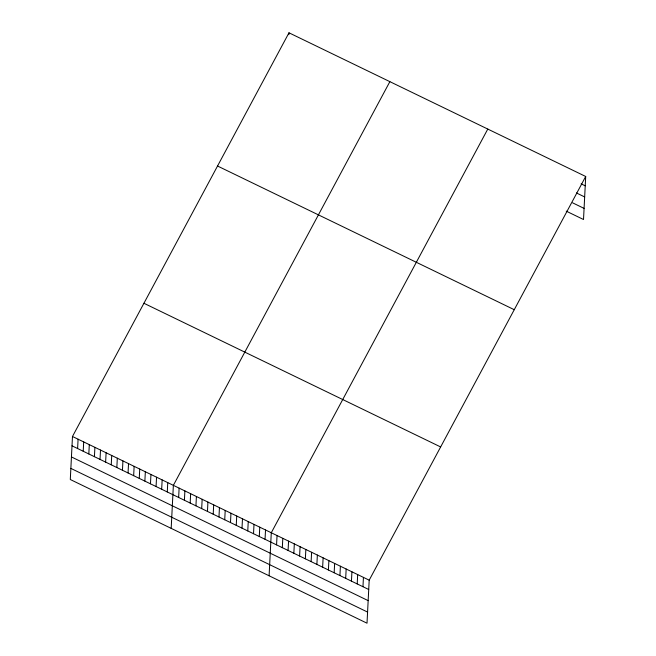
<?xml version="1.0" encoding="UTF-8"?>
<svg xmlns="http://www.w3.org/2000/svg" width="656" height="656" viewBox="0 0 656 656"><rect width="100%" height="100%" fill="white"/><g stroke="black" fill="none" stroke-linecap="round" stroke-linejoin="round"><path stroke-width="0.98" d="M72.48 436.486L70.299 479.52L367.016 623.2L369.197 580.166L585.701 176.48L288.984 32.8L72.48 436.486L369.197 580.166M77.613 448.532L78.089 439.2M83.214 451.246L83.689 441.906M88.822 453.96L89.298 444.62M94.423 456.674L94.899 447.335M100.032 459.389L100.507 450.049M105.632 462.103L106.108 452.763M111.241 464.817L111.717 455.477M116.842 467.531L117.317 458.191M122.451 470.245L122.926 460.906M128.051 472.96L128.527 463.62M133.66 475.674L134.136 466.334M139.261 478.388L139.736 469.048M144.869 481.102L145.345 471.762M150.47 483.816L150.946 474.477M156.079 486.531L156.546 477.191M161.679 489.245L162.155 479.905M167.288 491.959L167.756 482.619M171.183 528.367L173.364 485.333L389.869 81.656M178.653 497.461L179.121 488.121M184.41 500.249L184.885 490.909M190.174 503.045L190.642 493.706M195.931 505.833L196.406 496.494M201.687 508.621L202.163 499.282M207.452 511.409L207.919 502.07M213.208 514.197L213.684 504.858M218.973 516.985L219.44 507.646M224.729 519.773L225.205 510.434M230.486 522.57L230.961 513.23M236.25 525.358L236.726 516.018M242.007 528.146L242.482 518.806M247.771 530.934L248.239 521.594M253.528 533.722L254.003 524.382M259.292 536.51L259.76 527.17M288.886 34.67L288.984 32.8M265.049 539.298L265.524 529.958M269.099 575.788L271.281 532.754L487.785 129.068M276.57 544.882L277.045 535.542M282.326 547.67L282.802 538.33M288.091 550.458L288.558 541.118M293.847 553.246L294.323 543.906M299.603 556.034L300.079 546.694M305.368 558.822L305.844 549.482M311.124 561.618L311.6 552.278M316.889 564.406L317.356 555.066M322.645 567.194L323.121 557.854M328.41 569.982L328.877 560.642M334.166 572.77L334.642 563.43M339.923 575.558L340.398 566.218M345.687 578.346L346.163 569.006M351.444 581.142L351.919 571.802M357.208 583.93L357.676 574.59M362.965 586.718L363.44 577.378M585.701 176.48L583.52 219.514L566.243 211.15M581.109 183.828L585.226 185.82M576.435 192.954L584.66 196.939M572.565 202.819L584.086 208.395M217.538 166.017L514.255 309.698M143.926 303.269L440.643 446.949M72.004 445.826L368.729 589.506M71.447 456.937L368.164 600.625M70.864 468.4L367.581 612.081"/></g></svg>
